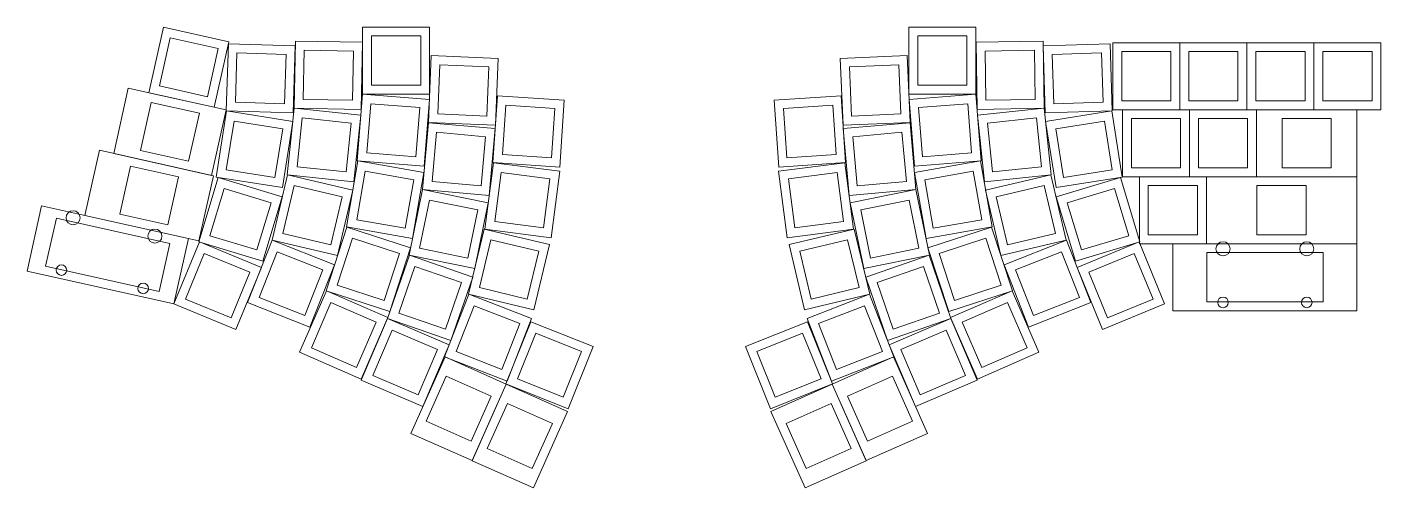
# Model space of a CAD drawing. Header units: millimetres. Extents: x -182 to 202, y -200 to -69.
import ezdxf

# ---------------------------------------------------------------- set-up
doc = ezdxf.new("R2010")
doc.units = ezdxf.units.MM
doc.header["$MEASUREMENT"] = 0
doc.layers.add('MIAN Design', color=7, linetype='Continuous', lineweight=0)

# ---------------------------------------------------------------- blocks, each defined once
blk = doc.blocks.new('Block_0')
at = {"layer": 'MIAN Design', "color": 5, "lineweight": 5}
for points in [[(-125.14, -72.88), (-143.73, -68.72), (-147.89, -87.31), (-129.3, -91.47)], [(-128.16, -74.79), (-141.82, -71.74), (-144.87, -85.4), (-131.21, -88.45)]]:
    blk.add_lwpolyline(points, close=True, dxfattribs=at)
blk = doc.blocks.new('Block_1')
at = {"layer": 'MIAN Design', "color": 5, "lineweight": 5}
for points in [[(-87.16, -73), (-106.21, -72.67), (-106.54, -91.71), (-87.49, -92.05)], [(-89.73, -75.48), (-103.73, -75.23), (-103.97, -89.23), (-89.97, -89.48)]]:
    blk.add_lwpolyline(points, close=True, dxfattribs=at)
blk = doc.blocks.new('Block_2')
at = {"layer": 'MIAN Design', "color": 5, "lineweight": 5}
for points in [[(-69.66, -110), (-88.42, -106.72), (-91.7, -125.49), (-72.93, -128.76)], [(-72.58, -112.05), (-86.37, -109.64), (-88.78, -123.44), (-74.98, -125.84)]]:
    blk.add_lwpolyline(points, close=True, dxfattribs=at)
blk = doc.blocks.new('Block_3')
at = {"layer": 'MIAN Design', "color": 5, "lineweight": 5}
for points in [[(-68.11, -89.23), (-87.1, -87.73), (-88.6, -106.73), (-69.61, -108.22)], [(-70.83, -91.55), (-84.78, -90.45), (-85.88, -104.41), (-71.93, -105.51)]]:
    blk.add_lwpolyline(points, close=True, dxfattribs=at)
blk = doc.blocks.new('Block_4')
at = {"layer": 'MIAN Design', "color": 5, "lineweight": 5}
for points in [[(-68.04, -68.66), (-87.09, -68.66), (-87.09, -87.71), (-68.04, -87.71)], [(-70.57, -71.19), (-84.57, -71.19), (-84.57, -85.19), (-70.57, -85.19)]]:
    blk.add_lwpolyline(points, close=True, dxfattribs=at)
blk = doc.blocks.new('Block_5')
at = {"layer": 'MIAN Design', "color": 5, "lineweight": 5}
for points in [[(-106.93, -95.48), (-125.74, -92.5), (-128.72, -111.32), (-109.91, -114.3)], [(-109.81, -97.58), (-123.64, -95.39), (-125.83, -109.22), (-112, -111.41)]]:
    blk.add_lwpolyline(points, close=True, dxfattribs=at)
blk = doc.blocks.new('Block_6')
at = {"layer": 'MIAN Design', "color": 5, "lineweight": 5}
for points in [[(-109.93, -116.93), (-128.17, -111.42), (-133.67, -129.66), (-115.44, -135.17)], [(-113.08, -118.62), (-126.48, -114.57), (-130.53, -127.97), (-117.12, -132.02)]]:
    blk.add_lwpolyline(points, close=True, dxfattribs=at)
blk = doc.blocks.new('Block_7')
at = {"layer": 'MIAN Design', "color": 5, "lineweight": 5}
for points in [[(-95.1, -136.23), (-112.82, -129.25), (-119.8, -146.98), (-102.08, -153.96)], [(-98.37, -137.66), (-111.4, -132.53), (-116.53, -145.55), (-103.5, -150.68)]]:
    blk.add_lwpolyline(points, close=True, dxfattribs=at)
blk = doc.blocks.new('Block_8')
at = {"layer": 'MIAN Design', "color": 5, "lineweight": 5}
for points in [[(-89.88, -115.05), (-108.42, -110.7), (-112.77, -129.25), (-94.23, -133.6)], [(-92.91, -116.93), (-106.54, -113.73), (-109.74, -127.36), (-96.11, -130.56)]]:
    blk.add_lwpolyline(points, close=True, dxfattribs=at)
blk = doc.blocks.new('Block_9')
at = {"layer": 'MIAN Design', "color": 5, "lineweight": 5}
for points in [[(-87.59, -93.67), (-106.54, -91.72), (-108.5, -110.67), (-89.55, -112.62)], [(-90.36, -95.93), (-104.29, -94.49), (-105.73, -108.41), (-91.8, -109.85)]]:
    blk.add_lwpolyline(points, close=True, dxfattribs=at)
blk = doc.blocks.new('Block_10')
at = {"layer": 'MIAN Design', "color": 5, "lineweight": 5}
for points in [[(-106.22, -74.03), (-125.26, -73.43), (-125.86, -92.47), (-106.82, -93.07)], [(-108.82, -76.47), (-122.82, -76.03), (-123.26, -90.02), (-109.26, -90.46)]]:
    blk.add_lwpolyline(points, close=True, dxfattribs=at)
blk = doc.blocks.new('Block_11')
at = {"layer": 'MIAN Design', "color": 5, "lineweight": 5}
for points in [[(-80, -151.51), (-61.99, -157.72), (-55.79, -139.71), (-73.8, -133.5)], [(-76.79, -149.95), (-63.55, -154.51), (-59, -141.27), (-72.23, -136.71)]]:
    blk.add_lwpolyline(points, close=True, dxfattribs=at)
blk = doc.blocks.new('Block_12')
at = {"layer": 'MIAN Design', "color": 5, "lineweight": 5}
for points in [[(-51.41, -118.64), (-70.08, -114.84), (-73.88, -133.51), (-55.21, -137.3)], [(-54.39, -120.61), (-68.11, -117.82), (-70.9, -131.53), (-57.18, -134.33)]]:
    blk.add_lwpolyline(points, close=True, dxfattribs=at)
blk = doc.blocks.new('Block_13')
at = {"layer": 'MIAN Design', "color": 5, "lineweight": 5}
for points in [[(-49.42, -97.53), (-68.39, -95.84), (-70.08, -114.81), (-51.11, -116.51)], [(-52.16, -99.82), (-66.1, -98.58), (-67.34, -112.52), (-53.4, -113.77)]]:
    blk.add_lwpolyline(points, close=True, dxfattribs=at)
blk = doc.blocks.new('Block_14')
at = {"layer": 'MIAN Design', "color": 5, "lineweight": 5}
for points in [[(-48.55, -77.55), (-67.59, -76.76), (-68.39, -95.79), (-49.35, -96.59)], [(-51.18, -79.97), (-65.17, -79.38), (-65.76, -93.37), (-51.77, -93.96)]]:
    blk.add_lwpolyline(points, close=True, dxfattribs=at)
blk = doc.blocks.new('Block_15')
at = {"layer": 'MIAN Design', "color": 5, "lineweight": 5}
for points in [[(-39.12, -151.53), (-56.87, -144.61), (-63.79, -162.35), (-46.04, -169.27)], [(-42.39, -152.96), (-55.43, -147.88), (-60.52, -160.92), (-47.48, -166)]]:
    blk.add_lwpolyline(points, close=True, dxfattribs=at)
blk = doc.blocks.new('Block_16')
at = {"layer": 'MIAN Design', "color": 5, "lineweight": 5}
for points in [[(-21.59, -159.5), (-39.27, -152.4), (-46.37, -170.07), (-28.7, -177.18)], [(-24.87, -160.9), (-37.86, -155.68), (-43.09, -168.67), (-30.1, -173.89)]]:
    blk.add_lwpolyline(points, close=True, dxfattribs=at)
blk = doc.blocks.new('Block_17')
at = {"layer": 'MIAN Design', "color": 5, "lineweight": 5}
for points in [[(-33.99, -130.51), (-52.51, -126.06), (-56.96, -144.58), (-38.43, -149.03)], [(-37.03, -132.37), (-50.64, -129.11), (-53.91, -142.72), (-40.3, -145.99)]]:
    blk.add_lwpolyline(points, close=True, dxfattribs=at)
blk = doc.blocks.new('Block_18')
at = {"layer": 'MIAN Design', "color": 5, "lineweight": 5}
for points in [[(-31.01, -109.66), (-49.9, -107.21), (-52.35, -126.1), (-33.46, -128.55)], [(-33.84, -111.84), (-47.72, -110.04), (-49.52, -123.92), (-35.64, -125.72)]]:
    blk.add_lwpolyline(points, close=True, dxfattribs=at)
blk = doc.blocks.new('Block_19')
at = {"layer": 'MIAN Design', "color": 5, "lineweight": 5}
for points in [[(-29.77, -89.48), (-48.78, -88.19), (-50.07, -107.19), (-31.07, -108.49)], [(-32.46, -91.83), (-46.43, -90.88), (-47.38, -104.85), (-33.41, -105.8)]]:
    blk.add_lwpolyline(points, close=True, dxfattribs=at)
blk = doc.blocks.new('Block_20')
at = {"layer": 'MIAN Design', "color": 5, "lineweight": 5}
for points in [[(-62.48, -158.99), (-80, -151.51), (-87.48, -169.03), (-69.95, -176.51)], [(-65.79, -160.32), (-78.67, -154.82), (-84.16, -167.7), (-71.28, -173.19)]]:
    blk.add_lwpolyline(points, close=True, dxfattribs=at)
blk = doc.blocks.new('Block_21')
at = {"layer": 'MIAN Design', "color": 5, "lineweight": 5}
for points in [[(-79.92, -151.24), (-97.39, -143.65), (-104.99, -161.11), (-87.52, -168.71)], [(-83.24, -152.55), (-96.08, -146.97), (-101.66, -159.81), (-88.83, -165.39)]]:
    blk.add_lwpolyline(points, close=True, dxfattribs=at)
blk = doc.blocks.new('Block_22')
at = {"layer": 'MIAN Design', "color": 5, "lineweight": 5}
for points in [[(-115.87, -136.98), (-133.48, -129.73), (-140.74, -147.34), (-123.13, -154.6)], [(-119.17, -138.36), (-132.11, -133.02), (-137.45, -145.97), (-124.5, -151.3)]]:
    blk.add_lwpolyline(points, close=True, dxfattribs=at)
blk = doc.blocks.new('Block_23')
at = {"layer": 'MIAN Design', "color": 5, "lineweight": 5}
for points in [[(-133.61, -129.46), (-166.06, -122.21), (-161.92, -103.67), (-129.47, -110.92)], [(-142.46, -124.92), (-156.12, -121.87), (-153.07, -108.2), (-139.41, -111.26)]]:
    blk.add_lwpolyline(points, close=True, dxfattribs=at)
blk = doc.blocks.new('Block_24')
at = {"layer": 'MIAN Design', "color": 5, "lineweight": 5}
for points in [[(-130.03, -110.82), (-157.85, -104.6), (-153.69, -86.01), (-125.88, -92.23)], [(-147.17, -90.06), (-150.22, -103.72), (-136.56, -106.77), (-133.5, -93.11)]]:
    blk.add_lwpolyline(points, close=True, dxfattribs=at)
blk = doc.blocks.new('Block_25')
at = {"layer": 'MIAN Design', "color": 5, "lineweight": 5}
for points in [[(-73.46, -131.43), (-91.57, -125.51), (-97.49, -143.62), (-79.38, -149.54)], [(-76.64, -133.05), (-89.95, -128.7), (-94.3, -142), (-80.99, -146.35)]]:
    blk.add_lwpolyline(points, close=True, dxfattribs=at)
blk = doc.blocks.new('Block_26')
at = {"layer": 'MIAN Design', "color": 5, "lineweight": 5}
for points in [[(-46.27, -170.15), (-63.67, -162.4), (-73.35, -184.15), (-55.95, -191.9)], [(-50.57, -173.6), (-63.36, -167.91), (-69.05, -180.7), (-56.26, -186.39)]]:
    blk.add_lwpolyline(points, close=True, dxfattribs=at)
blk = doc.blocks.new('Block_27')
at = {"layer": 'MIAN Design', "color": 5, "lineweight": 5}
for points in [[(-28.86, -177.9), (-46.26, -170.15), (-55.95, -191.91), (-38.55, -199.66)], [(-33.16, -181.36), (-45.95, -175.66), (-51.65, -188.45), (-38.86, -194.15)]]:
    blk.add_lwpolyline(points, close=True, dxfattribs=at)
blk = doc.blocks.new('Block_28')
at = {"layer": 'MIAN Design', "color": 5, "lineweight": 5}
for points in [[(87.27, -73), (106.32, -72.67), (106.65, -91.71), (87.6, -92.05)], [(89.84, -75.48), (103.84, -75.23), (104.08, -89.23), (90.08, -89.48)]]:
    blk.add_lwpolyline(points, close=True, dxfattribs=at)
blk = doc.blocks.new('Block_29')
at = {"layer": 'MIAN Design', "color": 5, "lineweight": 5}
for points in [[(69.77, -110), (88.53, -106.72), (91.81, -125.49), (73.04, -128.76)], [(72.69, -112.05), (86.48, -109.64), (88.89, -123.44), (75.09, -125.84)]]:
    blk.add_lwpolyline(points, close=True, dxfattribs=at)
blk = doc.blocks.new('Block_30')
at = {"layer": 'MIAN Design', "color": 5, "lineweight": 5}
for points in [[(68.22, -89.23), (87.21, -87.73), (88.71, -106.73), (69.72, -108.22)], [(70.94, -91.55), (84.89, -90.45), (85.99, -104.41), (72.03, -105.51)]]:
    blk.add_lwpolyline(points, close=True, dxfattribs=at)
blk = doc.blocks.new('Block_31')
at = {"layer": 'MIAN Design', "color": 5, "lineweight": 5}
for points in [[(68.15, -68.66), (87.2, -68.66), (87.2, -87.71), (68.15, -87.71)], [(70.68, -71.19), (84.68, -71.19), (84.68, -85.19), (70.68, -85.19)]]:
    blk.add_lwpolyline(points, close=True, dxfattribs=at)
blk = doc.blocks.new('Block_32')
at = {"layer": 'MIAN Design', "color": 5, "lineweight": 5}
for points in [[(107.04, -95.48), (125.85, -92.5), (128.83, -111.32), (110.02, -114.3)], [(109.92, -97.58), (123.75, -95.39), (125.94, -109.22), (112.11, -111.41)]]:
    blk.add_lwpolyline(points, close=True, dxfattribs=at)
blk = doc.blocks.new('Block_33')
at = {"layer": 'MIAN Design', "color": 5, "lineweight": 5}
for points in [[(110.04, -116.93), (128.28, -111.42), (133.78, -129.66), (115.55, -135.17)], [(113.19, -118.62), (126.59, -114.57), (130.64, -127.97), (117.23, -132.02)]]:
    blk.add_lwpolyline(points, close=True, dxfattribs=at)
blk = doc.blocks.new('Block_34')
at = {"layer": 'MIAN Design', "color": 5, "lineweight": 5}
for points in [[(95.21, -136.23), (112.93, -129.25), (119.91, -146.98), (102.19, -153.96)], [(98.48, -137.66), (111.51, -132.53), (116.64, -145.55), (103.61, -150.68)]]:
    blk.add_lwpolyline(points, close=True, dxfattribs=at)
blk = doc.blocks.new('Block_35')
at = {"layer": 'MIAN Design', "color": 5, "lineweight": 5}
for points in [[(89.99, -115.05), (108.53, -110.7), (112.88, -129.25), (94.34, -133.6)], [(93.02, -116.93), (106.65, -113.73), (109.85, -127.36), (96.22, -130.56)]]:
    blk.add_lwpolyline(points, close=True, dxfattribs=at)
blk = doc.blocks.new('Block_36')
at = {"layer": 'MIAN Design', "color": 5, "lineweight": 5}
for points in [[(87.7, -93.67), (106.65, -91.72), (108.61, -110.67), (89.66, -112.62)], [(90.47, -95.93), (104.4, -94.49), (105.84, -108.41), (91.91, -109.85)]]:
    blk.add_lwpolyline(points, close=True, dxfattribs=at)
blk = doc.blocks.new('Block_37')
at = {"layer": 'MIAN Design', "color": 5, "lineweight": 5}
for points in [[(106.33, -74.03), (125.37, -73.43), (125.97, -92.47), (106.93, -93.07)], [(108.93, -76.47), (122.93, -76.03), (123.37, -90.02), (109.37, -90.46)]]:
    blk.add_lwpolyline(points, close=True, dxfattribs=at)
blk = doc.blocks.new('Block_38')
at = {"layer": 'MIAN Design', "color": 5, "lineweight": 5}
for points in [[(80.11, -151.51), (62.1, -157.72), (55.9, -139.71), (73.91, -133.5)], [(76.9, -149.95), (63.66, -154.51), (59.11, -141.27), (72.34, -136.71)]]:
    blk.add_lwpolyline(points, close=True, dxfattribs=at)
blk = doc.blocks.new('Block_39')
at = {"layer": 'MIAN Design', "color": 5, "lineweight": 5}
for points in [[(51.52, -118.64), (70.19, -114.84), (73.99, -133.51), (55.32, -137.3)], [(54.5, -120.61), (68.22, -117.82), (71.01, -131.53), (57.29, -134.33)]]:
    blk.add_lwpolyline(points, close=True, dxfattribs=at)
blk = doc.blocks.new('Block_40')
at = {"layer": 'MIAN Design', "color": 5, "lineweight": 5}
for points in [[(49.53, -97.53), (68.5, -95.84), (70.19, -114.81), (51.22, -116.51)], [(52.27, -99.82), (66.21, -98.58), (67.45, -112.52), (53.51, -113.77)]]:
    blk.add_lwpolyline(points, close=True, dxfattribs=at)
blk = doc.blocks.new('Block_41')
at = {"layer": 'MIAN Design', "color": 5, "lineweight": 5}
for points in [[(48.66, -77.55), (67.7, -76.76), (68.5, -95.79), (49.46, -96.59)], [(51.29, -79.97), (65.28, -79.38), (65.87, -93.37), (51.88, -93.96)]]:
    blk.add_lwpolyline(points, close=True, dxfattribs=at)
blk = doc.blocks.new('Block_42')
at = {"layer": 'MIAN Design', "color": 5, "lineweight": 5}
for points in [[(39.23, -151.53), (56.98, -144.61), (63.9, -162.35), (46.15, -169.27)], [(42.5, -152.96), (55.54, -147.88), (60.63, -160.92), (47.58, -166)]]:
    blk.add_lwpolyline(points, close=True, dxfattribs=at)
blk = doc.blocks.new('Block_43')
at = {"layer": 'MIAN Design', "color": 5, "lineweight": 5}
for points in [[(21.7, -159.5), (39.38, -152.4), (46.48, -170.07), (28.81, -177.18)], [(24.98, -160.9), (37.97, -155.68), (43.2, -168.67), (30.21, -173.89)]]:
    blk.add_lwpolyline(points, close=True, dxfattribs=at)
blk = doc.blocks.new('Block_44')
at = {"layer": 'MIAN Design', "color": 5, "lineweight": 5}
for points in [[(34.1, -130.51), (52.62, -126.06), (57.07, -144.58), (38.54, -149.03)], [(37.14, -132.37), (50.75, -129.11), (54.02, -142.72), (40.41, -145.99)]]:
    blk.add_lwpolyline(points, close=True, dxfattribs=at)
blk = doc.blocks.new('Block_45')
at = {"layer": 'MIAN Design', "color": 5, "lineweight": 5}
for points in [[(31.12, -109.66), (50.01, -107.21), (52.46, -126.1), (33.57, -128.55)], [(33.95, -111.84), (47.83, -110.04), (49.63, -123.92), (35.75, -125.72)]]:
    blk.add_lwpolyline(points, close=True, dxfattribs=at)
blk = doc.blocks.new('Block_46')
at = {"layer": 'MIAN Design', "color": 5, "lineweight": 5}
for points in [[(29.88, -89.48), (48.89, -88.19), (50.18, -107.19), (31.18, -108.49)], [(32.57, -91.83), (46.54, -90.88), (47.49, -104.85), (33.52, -105.8)]]:
    blk.add_lwpolyline(points, close=True, dxfattribs=at)
blk = doc.blocks.new('Block_47')
at = {"layer": 'MIAN Design', "color": 5, "lineweight": 5}
for points in [[(62.59, -158.99), (80.11, -151.51), (87.59, -169.03), (70.06, -176.51)], [(65.9, -160.32), (78.78, -154.82), (84.27, -167.7), (71.39, -173.19)]]:
    blk.add_lwpolyline(points, close=True, dxfattribs=at)
blk = doc.blocks.new('Block_48')
at = {"layer": 'MIAN Design', "color": 5, "lineweight": 5}
for points in [[(80.03, -151.24), (97.5, -143.65), (105.1, -161.11), (87.63, -168.71)], [(83.35, -152.55), (96.19, -146.97), (101.77, -159.81), (88.94, -165.39)]]:
    blk.add_lwpolyline(points, close=True, dxfattribs=at)
blk = doc.blocks.new('Block_49')
at = {"layer": 'MIAN Design', "color": 5, "lineweight": 5}
for points in [[(115.98, -136.98), (133.59, -129.73), (140.85, -147.34), (123.24, -154.6)], [(119.28, -138.36), (132.22, -133.02), (137.56, -145.97), (124.61, -151.3)]]:
    blk.add_lwpolyline(points, close=True, dxfattribs=at)
blk = doc.blocks.new('Block_50')
at = {"layer": 'MIAN Design', "color": 5, "lineweight": 5}
for points in [[(73.57, -131.43), (91.68, -125.51), (97.6, -143.62), (79.49, -149.54)], [(76.75, -133.05), (90.06, -128.7), (94.41, -142), (81.1, -146.35)]]:
    blk.add_lwpolyline(points, close=True, dxfattribs=at)
blk = doc.blocks.new('Block_51')
at = {"layer": 'MIAN Design', "color": 5, "lineweight": 5}
for points in [[(46.38, -170.15), (63.78, -162.4), (73.46, -184.15), (56.06, -191.9)], [(50.68, -173.6), (63.47, -167.91), (69.16, -180.7), (56.37, -186.39)]]:
    blk.add_lwpolyline(points, close=True, dxfattribs=at)
blk = doc.blocks.new('Block_52')
at = {"layer": 'MIAN Design', "color": 5, "lineweight": 5}
for points in [[(28.97, -177.9), (46.37, -170.15), (56.06, -191.91), (38.66, -199.66)], [(33.27, -181.36), (46.06, -175.66), (51.76, -188.45), (38.97, -194.15)]]:
    blk.add_lwpolyline(points, close=True, dxfattribs=at)
blk = doc.blocks.new('Block_53')
at = {"layer": 'MIAN Design', "color": 5, "lineweight": 5}
for points in [[(145.19, -92.16), (126.14, -92.16), (126.14, -73.11), (145.19, -73.11)], [(142.66, -89.63), (128.66, -89.63), (128.66, -75.63), (142.66, -75.63)]]:
    blk.add_lwpolyline(points, close=True, dxfattribs=at)
blk = doc.blocks.new('Block_54')
at = {"layer": 'MIAN Design', "color": 5, "lineweight": 5}
for points in [[(164.24, -92.16), (145.19, -92.16), (145.19, -73.11), (164.24, -73.11)], [(161.71, -89.63), (147.71, -89.63), (147.71, -75.63), (161.71, -75.63)]]:
    blk.add_lwpolyline(points, close=True, dxfattribs=at)
blk = doc.blocks.new('Block_55')
at = {"layer": 'MIAN Design', "color": 5, "lineweight": 5}
for points in [[(183.29, -92.16), (164.24, -92.16), (164.24, -73.11), (183.29, -73.11)], [(180.76, -89.63), (166.76, -89.63), (166.76, -75.63), (180.76, -75.63)]]:
    blk.add_lwpolyline(points, close=True, dxfattribs=at)
blk = doc.blocks.new('Block_56')
at = {"layer": 'MIAN Design', "color": 5, "lineweight": 5}
for points in [[(202.34, -92.16), (183.29, -92.16), (183.29, -73.11), (202.34, -73.11)], [(199.81, -89.63), (185.81, -89.63), (185.81, -75.63), (199.81, -75.63)]]:
    blk.add_lwpolyline(points, close=True, dxfattribs=at)
blk = doc.blocks.new('Block_57')
at = {"layer": 'MIAN Design', "color": 5, "lineweight": 5}
for points in [[(147.93, -111.21), (128.88, -111.21), (128.88, -92.16), (147.93, -92.16)], [(145.41, -108.68), (131.41, -108.68), (131.41, -94.68), (145.41, -94.68)]]:
    blk.add_lwpolyline(points, close=True, dxfattribs=at)
blk = doc.blocks.new('Block_58')
at = {"layer": 'MIAN Design', "color": 5, "lineweight": 5}
for points in [[(166.98, -111.21), (147.93, -111.21), (147.93, -92.16), (166.98, -92.16)], [(164.46, -108.68), (150.46, -108.68), (150.46, -94.68), (164.46, -94.68)]]:
    blk.add_lwpolyline(points, close=True, dxfattribs=at)
blk = doc.blocks.new('Block_59')
at = {"layer": 'MIAN Design', "color": 5, "lineweight": 5}
for points in [[(195.48, -111.21), (166.98, -111.21), (166.98, -92.16), (195.48, -92.16)], [(174.23, -94.68), (174.23, -108.68), (188.23, -108.68), (188.23, -94.68)]]:
    blk.add_lwpolyline(points, close=True, dxfattribs=at)
blk = doc.blocks.new('Block_60')
at = {"layer": 'MIAN Design', "color": 5, "lineweight": 5}
for points in [[(152.73, -130.26), (133.68, -130.26), (133.68, -111.21), (152.73, -111.21)], [(150.21, -127.73), (136.21, -127.73), (136.21, -113.73), (150.21, -113.73)]]:
    blk.add_lwpolyline(points, close=True, dxfattribs=at)
blk = doc.blocks.new('Block_61')
at = {"layer": 'MIAN Design', "color": 5, "lineweight": 5}
for points in [[(195.48, -130.26), (152.73, -130.26), (152.73, -111.21), (195.48, -111.21)], [(167.11, -113.73), (167.11, -127.73), (181.11, -127.73), (181.11, -113.73)]]:
    blk.add_lwpolyline(points, close=True, dxfattribs=at)
blk = doc.blocks.new('Block_62')
at = {"layer": 'MIAN Design', "color": 5, "lineweight": 5}
for points in [[(195.48, -149.31), (143.23, -149.31), (143.23, -130.26), (195.48, -130.26)], [(185.88, -146.78), (152.83, -146.78), (152.83, -132.78), (185.88, -132.78)]]:
    blk.add_lwpolyline(points, close=True, dxfattribs=at)
blk = doc.blocks.new('Block_63')
at = {"layer": 'MIAN Design', "color": 5, "lineweight": 5}
for points in [[(-140.74, -147.34), (-182.46, -138.01), (-178.32, -119.47), (-136.6, -128.8)], [(-144.93, -143.84), (-177.18, -136.63), (-174.13, -122.97), (-141.88, -130.18)]]:
    blk.add_lwpolyline(points, close=True, dxfattribs=at)
blk = doc.blocks.new('Block_64')
at = {"layer": 'MIAN Design', "color": 7, "lineweight": 9}
for centre, radius in [((157.46, -131.68), 2), ((181.26, -131.68), 2), ((157.46, -146.92), 1.5), ((181.26, -146.92), 1.5)]:
    blk.add_circle(centre, radius, dxfattribs=at)
blk = doc.blocks.new('Block_65')
at = {"layer": 'MIAN Design', "color": 7, "lineweight": 9}
for centre, radius in [((-169.37, -122.87), 2), ((-146.14, -128.07), 2), ((-172.69, -137.75), 1.5), ((-149.47, -142.94), 1.5)]:
    blk.add_circle(centre, radius, dxfattribs=at)

msp = doc.modelspace()

# ---------------------------------------------------------------- linework, layer by layer
at = {"layer": 'MIAN Design', "color": 5, "lineweight": 5}
msp.add_lwpolyline([(35.94, -136.32)], dxfattribs=at)

# ---------------------------------------------------------------- block references
at = {"layer": 'MIAN Design'}
for name in ['Block_0', 'Block_4', 'Block_31', 'Block_1', 'Block_28', 'Block_53', 'Block_54', 'Block_55', 'Block_56', 'Block_10', 'Block_14', 'Block_41', 'Block_37', 'Block_24', 'Block_3', 'Block_19', 'Block_46', 'Block_30', 'Block_9', 'Block_36', 'Block_57', 'Block_58', 'Block_59', 'Block_5', 'Block_13', 'Block_40', 'Block_32', 'Block_23', 'Block_2', 'Block_18', 'Block_45', 'Block_29', 'Block_6', 'Block_8', 'Block_35', 'Block_33', 'Block_60', 'Block_61', 'Block_12', 'Block_39', 'Block_63', 'Block_65', 'Block_25', 'Block_17', 'Block_44', 'Block_50', 'Block_22', 'Block_7', 'Block_34', 'Block_49', 'Block_62', 'Block_64', 'Block_11', 'Block_38', 'Block_21', 'Block_15', 'Block_42', 'Block_48', 'Block_20', 'Block_16', 'Block_43', 'Block_47', 'Block_26', 'Block_51', 'Block_27', 'Block_52']:
    msp.add_blockref(name, (0, 0), dxfattribs=at)

doc.saveas('drawing.dxf')
